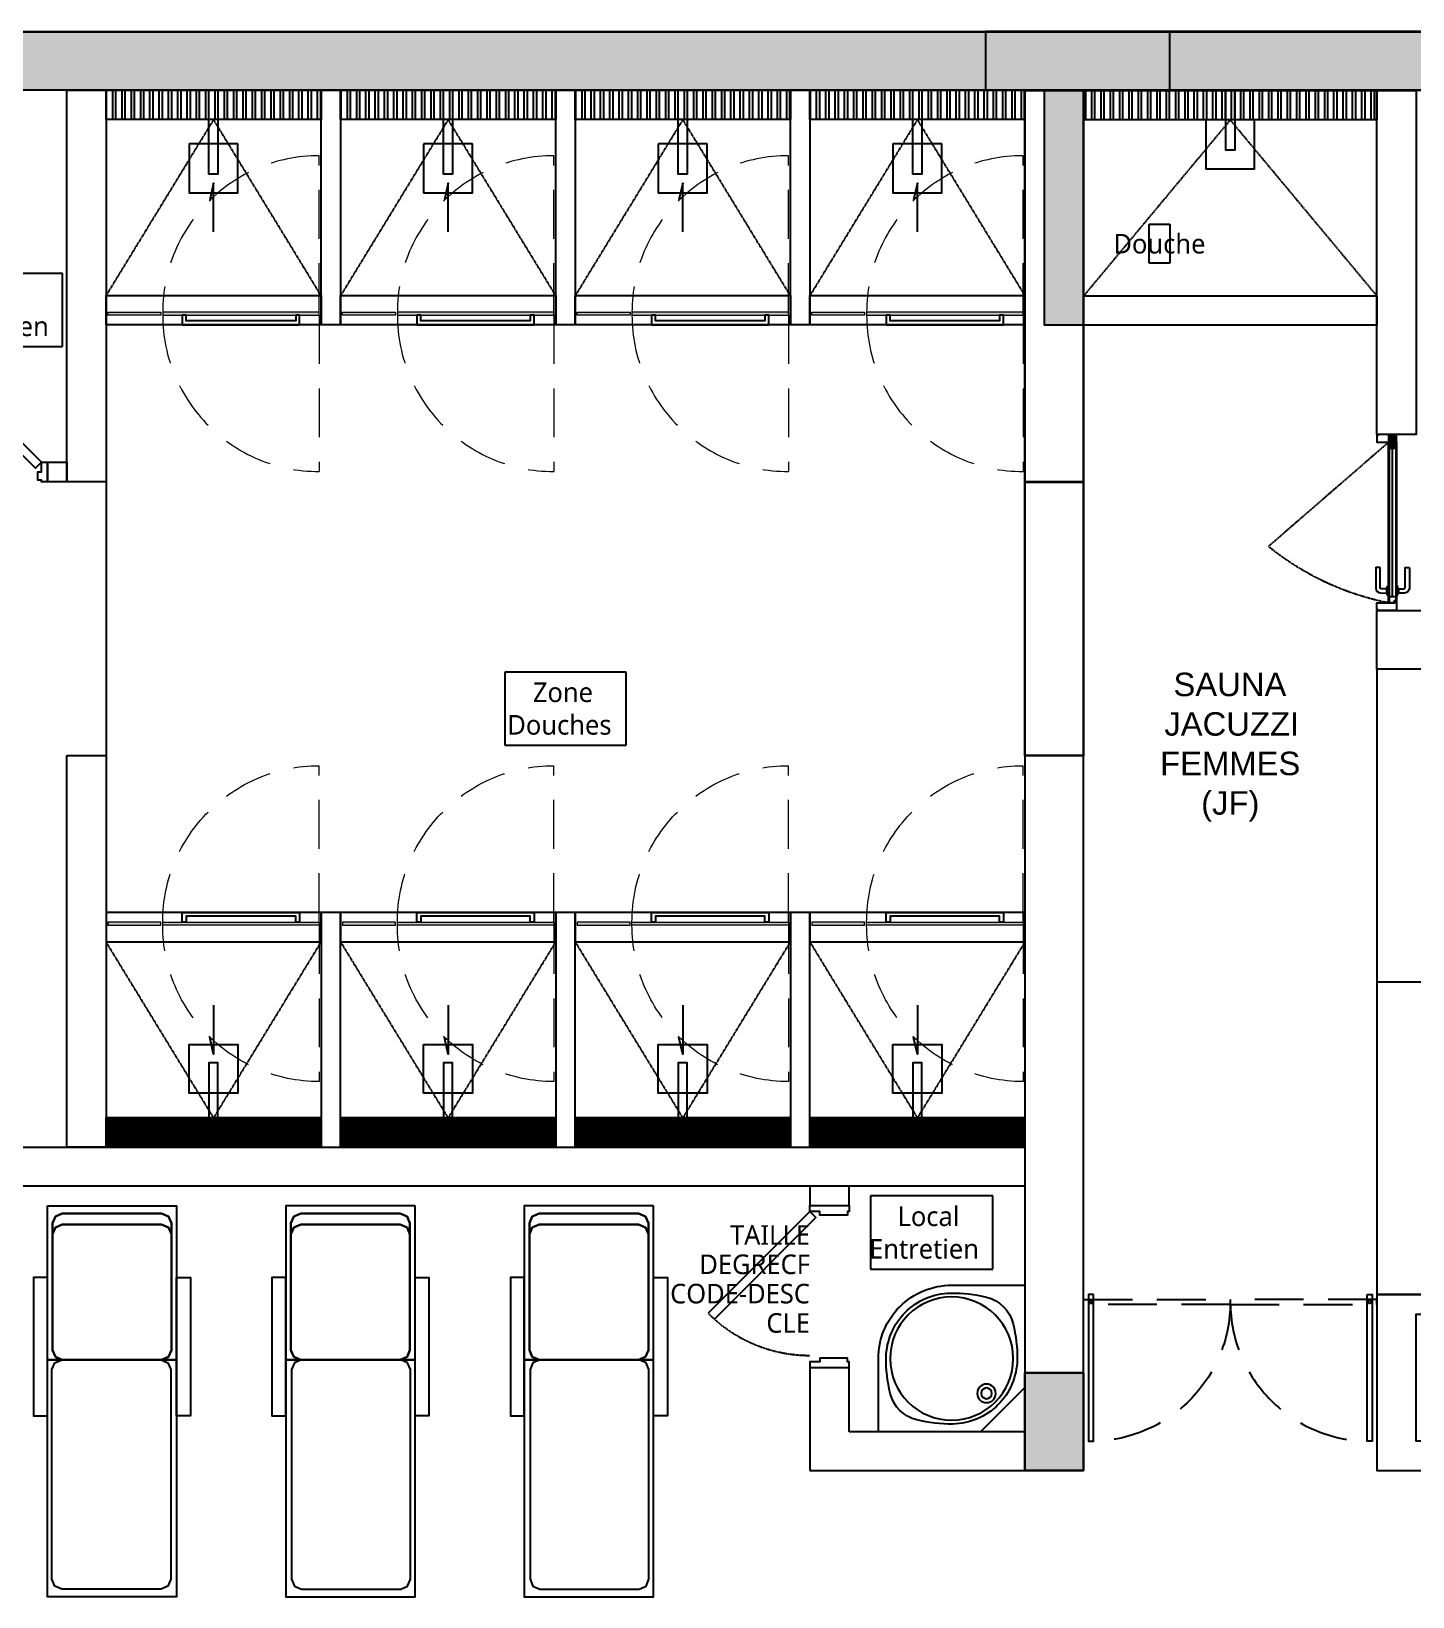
# Model space of a CAD drawing. Header units: millimetres. Extents: x 71819 to 78266, y 23672 to 38445.
# Drawn here: x 76596 to 77303, y 27050 to 27851 of the extents above; entities that cross this region are included whole.
import ezdxf
from ezdxf.enums import TextEntityAlignment as Align

# ---------------------------------------------------------------- set-up
doc = ezdxf.new("R2010")
doc.units = ezdxf.units.MM
doc.linetypes.add('PROJECTION', pattern=[0.375, 0.25, -0.125])
doc.layers.add('A-DIVR-255', color=7, linetype='Continuous', lineweight=5, true_color=0xffffff)
doc.layers.add('A-SECN-MEN-CO', color=141, linetype='Continuous', lineweight=9)
doc.layers.add('A-SECN-MEN-PR', color=145, linetype='PROJECTION', lineweight=5)
doc.layers.add('Plan Archi', color=8, linetype='Continuous')
doc.styles.add('0-TEXT-ANNO', font='', dxfattribs={"height": 2.5})
doc.styles.add('0-TEXT-BASE', font='')
doc.styles.get("Standard").update_dxf_attribs({"font": 'arial.ttf'})
doc.styles.get('0-TEXT-ANNO').set_extended_font_data('Roboto Light')
doc.styles.get('0-TEXT-BASE').set_extended_font_data('Roboto Light')
pattern_1 = [(90, (-1589.45, -46.904904), (-0.047625, 0), []), (90, (-1589.434125, -46.88903), (-0.047625, 0), [])]

# ---------------------------------------------------------------- blocks, each defined once
blk = doc.blocks.new('LAV_ENTRETIEN')
at = {"color": 252}
blk.add_line((0, 0.227), (-0.227, 0), dxfattribs=at)
for points in [[(-0.75, 0), (0, 0), (0, 0.75), (-0.375, 0.75, 0.414214), (-0.75, 0.375), (-0.75, 0)], [(-0.1968, 0.6892, 0.06511), (-0.381, 0.7099, 0.194228), (-0.6119, 0.6119, 0.194228), (-0.7099, 0.381, 0.06511), (-0.6892, 0.1968, 0.278572), (-0.5532, 0.0608, 0.06511), (-0.369, 0.0401, 0.194228), (-0.1381, 0.1381, 0.194228), (-0.0401, 0.369, 0.06511), (-0.0608, 0.5532, 0.278572), (-0.1968, 0.6892, 487439.351503)]]:
    blk.add_lwpolyline(points, format="xyb", close=True, dxfattribs=at)
for centre, radius in [((-0.375, 0.375), 0.315), ((-0.1968, 0.1968), 0.0475), ((-0.1968, 0.1968), 0.0275)]:
    blk.add_circle(centre, radius, dxfattribs=at)
blk = doc.blocks.new('A$C41E20939')
at = {"color": 252, "linetype": 'PROJECTION'}
blk.add_line((86, 4), (32.75, 65.42), dxfattribs=at)
at = {"color": 252}
for p, q in [((11.1, 5.02), (8.9, 5.02)), ((11.1, 4.82), (8.9, 4.82)), ((86.16, 0), (81.66, 0)), ((83.04, 3.23), (83.04, 1.13)), ((83.04, 3.23), (84.54, 3.23)), ((83.04, 1.13), (83.08, 1.13)), ((83.94, 1.13), (83.08, 1.13)), ((83.19, 1.43), (83.19, 2.96)), ((85.27, 2.05), (83.25, 2.44)), ((83.25, 2.41), (83.42, 2.41)), ((84.22, 2.35), (83.25, 2.35)), ((84.54, 3.11), (83.34, 3.11)), ((83.94, 1.28), (83.34, 1.28)), ((83.42, 2.78), (83.42, 2.72)), ((83.42, 2.72), (83.42, 2.46)), ((83.42, 2.72), (83.65, 2.67)), ((83.42, 2.46), (83.42, 2.24)), ((83.42, 2.24), (83.42, 2.1)), ((83.42, 2.1), (83.42, 2.03)), ((83.51, 2.08), (83.42, 2.1)), ((83.99, 1.39), (83.46, 2.15)), ((83.54, 2.86), (83.49, 2.86)), ((83.54, 1.96), (83.49, 1.96)), ((84.14, 1.96), (83.51, 2.08)), ((83.57, 2.86), (83.54, 2.86)), ((83.54, 1.96), (83.54, 2.86)), ((83.57, 1.96), (83.54, 1.96)), ((83.69, 3.11), (83.57, 3.04)), ((83.57, 3.04), (83.57, 2.86)), ((83.57, 1.4), (83.57, 1.96)), ((83.69, 1.32), (83.57, 1.4)), ((83.65, 2.67), (83.94, 2.62)), ((83.69, 3.11), (84.88, 3.11)), ((83.69, 1.32), (84.05, 1.32)), ((83.73, 2.84), (83.73, 2.08)), ((83.94, 2.62), (84.97, 2.42)), ((83.94, 1.28), (83.94, 1.13)), ((85.75, 1.13), (83.94, 1.13)), ((84.29, 1.75), (84.07, 2.06)), ((84.9, 1.81), (84.14, 1.96)), ((84.69, 1.18), (84.29, 1.75)), ((85.61, 1.18), (84.39, 1.18)), ((85.56, 1.67), (84.44, 1.67)), ((84.54, 3.23), (84.54, 3.11)), ((84.54, 3.23), (85.82, 3.23)), ((85.52, 2.84), (84.83, 2.84)), ((84.88, 3.22), (84.88, 3.11)), ((84.97, 2.67), (84.97, 2.84)), ((85.49, 2.24), (84.97, 2.67)), ((84.97, 2.09), (84.97, 2.67)), ((84.97, 2.42), (85.02, 2.41)), ((85.14, 2.23), (85.08, 1.93)), ((85.11, 1.75), (85.19, 1.67)), ((85.19, 1.67), (85.68, 1.18)), ((85.33, 2.44), (85.33, 3.34)), ((85.42, 1.45), (86.47, 1.45)), ((85.48, 2.22), (85.49, 2.24)), ((85.49, 2.24), (85.66, 2.71)), ((85.78, 2.84), (85.52, 2.84)), ((85.69, 1.86), (85.53, 2.03)), ((85.82, 3.23), (85.82, 3.23)), ((85.82, 3.23), (85.82, 1.81)), ((85.82, 1.1), (85.82, 1.1)), ((85.95, 0.92), (85.95, 1.97)), ((86.08, 3.3), (86.08, 3.3)), ((86.08, 3.3), (87.28, 3.3)), ((86.08, 3.23), (86.08, 3.3)), ((86.08, 3.3), (88.7, 3.3)), ((86.08, 1.81), (86.08, 3.23)), ((87.2, 3.23), (86.08, 3.23)), ((86.08, 1.1), (86.08, 0.9)), ((86.19, 0.9), (86.08, 0.9)), ((87.07, 2.84), (86.12, 2.84)), ((86.19, 0.95), (86.19, 1.16)), ((86.19, 0.95), (86.41, 1.01)), ((86.19, 0.9), (86.19, 0.95)), ((88.7, 0.9), (86.19, 0.9)), ((86.37, 2.03), (86.2, 1.86)), ((86.21, 1.18), (86.78, 1.75)), ((86.23, 2.71), (86.41, 2.22)), ((87.5, 1.18), (86.28, 1.18)), ((86.7, 1.67), (86.33, 1.67)), ((87.65, 1.01), (86.41, 1.01)), ((86.57, 3.3), (86.57, 2.4)), ((88.68, 2.45), (86.59, 2.04)), ((87.45, 1.67), (86.7, 1.67)), ((86.81, 1.93), (86.75, 2.23)), ((86.87, 2.41), (86.92, 2.42)), ((86.92, 2.84), (86.92, 2.09)), ((86.92, 2.42), (87.96, 2.62)), ((87.75, 1.96), (86.99, 1.81)), ((87.2, 3.23), (87.2, 3.11)), ((87.2, 3.11), (88.35, 3.11)), ((87.21, 1.18), (87.6, 1.75)), ((87.28, 3.3), (88.7, 3.3)), ((87.28, 3.19), (87.28, 3.3)), ((88.44, 3.19), (87.28, 3.19)), ((87.82, 2.06), (87.6, 1.75)), ((88.45, 1.08), (87.65, 1.01)), ((88.5, 2.35), (87.67, 2.35)), ((88.38, 2.08), (87.75, 1.96)), ((88.35, 1.31), (87.83, 1.31)), ((88.44, 2.15), (87.9, 1.39)), ((87.96, 2.62), (88.25, 2.67)), ((88.16, 1.96), (88.16, 2.87)), ((88.25, 2.67), (88.48, 2.72)), ((88.35, 3.11), (88.48, 3.04)), ((88.48, 1.39), (88.35, 1.31)), ((88.48, 2.1), (88.38, 2.08)), ((88.48, 3.04), (88.48, 2.46)), ((88.48, 2.46), (88.48, 2.24)), ((88.48, 2.24), (88.48, 1.39)), ((88.64, 2.35), (88.5, 2.35)), ((88.59, 3.04), (88.59, 1.23)), ((88.7, 0.9), (88.7, 3.3)), ((11.1, -0.82), (8.9, -0.82)), ((11.1, -1.02), (8.9, -1.02))]:
    blk.add_line(p, q, dxfattribs=at)
for points in [[(0, 9.49), (0, 5.42), (0, 9.49), (0.5, 9.49), (0.5, 9.99), (3.8, 9.99), (3.8, 0.9), (4.8, 0.9), (4.8, 0), (0.5, 0), (0.5, 0), (0, 0), (0, 9.49)], [(90, 0.5), (90, 9.48), (89.5, 9.48), (89.5, 9.98), (86, 9.98), (86, 0.9), (85, 0.9), (85, 0), (89.5, 0), (89.5, 0), (90, 0), (90, 9.48)], [(89.34, 1), (89.34, 4), (4, 4), (4.1, 1), (5, 1), (5, 0), (86.24, 0), (86.24, 1), (89.34, 1)], [(7, 2), (82.9, 2)]]:
    blk.add_lwpolyline(points, dxfattribs=at)
for points in [[(11.1, 4.72), (11.11, 7.9, -0.414214), (11.61, 8.4), (21.66, 8.38, 0.414214), (21.96, 8.68), (21.96, 10.28, 0.414214), (21.66, 10.58), (11.41, 10.6, 0.414207), (8.91, 8.1), (8.9, 4.72)], [(11.1, -0.72), (11.1, -3.9, 0.414214), (11.6, -4.4), (21.65, -4.4, -0.414214), (21.95, -4.7), (21.95, -6.3, -0.414214), (21.65, -6.6), (11.4, -6.6, -0.414207), (8.9, -4.1), (8.9, -0.72)]]:
    blk.add_lwpolyline(points, format="xyb", dxfattribs=at)
for points in [[(85.9, 3.8), (4, 3.8), (4, 4), (85.9, 4)], [(4.1, 1), (5, 1), (5, 0.2), (7, 0.2), (7, 3.8), (4, 3.8)], [(5, 0.2), (84.9, 0.2), (84.9, 0), (5, 0)], [(7, 3.8), (86.24, 3.8), (86.24, 0.2), (7, 0.2)], [(7.85, 4.72), (12.15, 4.72), (12.15, 4), (7.85, 4)], [(82.9, 0.2), (84.9, 0.2), (84.9, 1), (85.9, 1), (85.9, 3.8), (82.9, 3.8)], [(7.85, -0.72), (12.15, -0.72), (12.15, 0), (7.85, 0)]]:
    blk.add_lwpolyline(points, close=True, dxfattribs=at)
for centre in [(83.73, 2.35), (85.33, 2.84), (85.95, 1.45), (86.57, 2.84), (88.16, 2.35)]:
    blk.add_circle(centre, 0.188, dxfattribs=at)
at = {"color": 252, "linetype": 'PROJECTION'}
blk.add_arc((142.92, -23.6), 141.63, 141.06064, 168.7646, dxfattribs=at)
at = {"color": 252}
for centre, radius, start, end in [((83.34, 2.96), 0.15, 90, 180), ((83.34, 1.43), 0.15, 180, 210), ((83.34, 1.43), 0.15, 210, 270), ((83.73, 2.35), 0.338, 90, 180), ((83.73, 2.35), 0.338, 180, 215), ((83.49, 2.78), 0.075, 90, 180), ((83.49, 2.03), 0.075, 180, 270), ((83.73, 2.35), 0.338, 339.8499, 90), ((84.39, 1.67), 0.488, 215, 270), ((84.23, 2.17), 0.188, 159.8499, 215), ((84.44, 1.86), 0.188, 215, 270), ((84.93, 1.96), 0.15, 258.99999, 314.26504), ((85.33, 2.84), 0.356, 90, 180), ((85.46, 2.09), 0.488, 180, 225), ((84.99, 2.26), 0.15, 349, 78.99999), ((84.93, 1.96), 0.15, 314.26504, 349), ((85.33, 2.84), 0.356, 50, 90), ((85.66, 2.16), 0.188, 160, 225), ((85.33, 2.84), 0.356, 340, 50), ((85.56, 1.86), 0.188, 270, 312.83343), ((85.61, 1), 0.188, 53.13011, 90), ((85.95, 1.45), 0.375, 225, 306.8699), ((85.82, 2), 0.188, 225, 282.76905), ((85.95, 1.45), 0.375, 77.23096, 132.83343), ((85.95, 1.45), 0.375, 233.13011, 315), ((85.95, 1.45), 0.375, 239.31658, 249.51269), ((85.95, 1.45), 0.375, 47.16657, 102.76905), ((86.07, 2), 0.188, 257.23096, 315), ((86.28, 1), 0.188, 90, 126.8699), ((86.33, 1.86), 0.188, 227.16657, 270), ((86.57, 2.84), 0.356, 90, 200), ((86.23, 2.16), 0.188, 315, 20), ((86.57, 2.84), 0.356, 0, 90), ((86.9, 2.26), 0.15, 101, 191), ((86.43, 2.09), 0.488, 315, 0), ((86.96, 1.96), 0.15, 191, 225.73497), ((86.96, 1.96), 0.15, 225.73497, 281), ((87.45, 1.86), 0.188, 270, 325), ((87.5, 1.67), 0.488, 270, 325), ((88.16, 2.35), 0.338, 90, 200.15009), ((87.67, 2.17), 0.188, 325, 20.15009), ((88.16, 2.35), 0.338, 0, 90), ((88.44, 3.04), 0.15, 0, 90), ((88.16, 2.35), 0.338, 325, 0), ((88.44, 1.23), 0.15, 275, 0)]:
    blk.add_arc(centre, radius, start, end, dxfattribs=at)
blk = doc.blocks.new('A$Ccfdc1316')
h = blk.add_hatch(color=252)
h.dxf.hatch_style = 1
h.paths.add_polyline_path([(-7.5005, 7.6568), (-0.3, 7.6568), (-0.3, 4.3953), (-1.7001, 4.3953), (-1.7001, 0), (-2.0001, 0), (-2.0001, 4.6953), (-0.6, 4.6953), (-0.6, 7.3537), (-7, 7.3537), (-7, 6.1537), (-7.2, 6.1537), (-7.2, 7.3537), (-7.5005, 7.3537)])
h = blk.add_hatch(color=252)
h.dxf.hatch_style = 1
h.paths.add_polyline_path([(-3.4411, 4.6953), (-3.0411, 4.6953), (-3.0411, 4.3953), (-3.4411, 4.3953)])
h = blk.add_hatch(color=252)
h.dxf.hatch_style = 1
h.paths.add_polyline_path([(-7.3, 0.7964), (-7, 0.7964), (-7, 0.2964), (-7.3, 0.2964)], flags=17)
h = blk.add_hatch(color=252)
h.dxf.hatch_style = 1
h.paths.add_polyline_path([(-3.3411, 0.7964), (-3.0411, 0.7964), (-3.0411, 0.2964), (-3.3411, 0.2964)], flags=17)
at = {"color": 252}
for points in [[(-7.5005, 7.6568), (-0.3, 7.6568), (-0.3, 4.3953), (-1.7001, 4.3953), (-1.7001, 0), (-2.0001, 0), (-2.0001, 4.6953), (-0.6, 4.6953), (-0.6, 7.3537), (-7, 7.3537), (-7, 6.1537), (-7.2, 6.1537), (-7.2, 7.3537), (-7.5005, 7.3537)], [(-3.4411, 4.6953), (-3.0411, 4.6953), (-3.0411, 4.3953), (-3.4411, 4.3953)], [(-7.3, 0.7964), (-7, 0.7964), (-7, 0.2964), (-7.3, 0.2964)], [(-3.3411, 0.7964), (-3.0411, 0.7964), (-3.0411, 0.2964), (-3.3411, 0.2964)]]:
    blk.add_lwpolyline(points, close=True, dxfattribs=at)
blk = doc.blocks.new('A$C021d6aa6')
at = {"color": 252, "linetype": 'PROJECTION'}
blk.add_lwpolyline([(-0.75, -0.025), (0, -0.025), (0, 0), (-0.75, 0)], close=True, dxfattribs=at)
at = {"color": 252}
blk.add_lwpolyline([(-0.05, 0.025), (-0.025, 0.025), (-0.025, -0.725), (-0.05, -0.725)], close=True, dxfattribs=at)
blk.add_circle((-0.0375, -0.0125), 0.0075, dxfattribs=at)
at = {"color": 252, "linetype": 'PROJECTION'}
blk.add_arc((-0.0375, -0.0125), 0.7125, 180, 270, dxfattribs=at)
blk = doc.blocks.new('*U120')
at = {"color": 252}
blk.add_lwpolyline([(0.15, -0.0235), (0.15, -0.1245, 0.414214), (0.151, -0.1255), (0.399, -0.1255, 0.414214), (0.4, -0.1245), (0.4, 0.1235, 0.414214), (0.399, 0.1245), (0.151, 0.1245, 0.414214), (0.15, 0.1235), (0.15, 0.0225)], format="xyb", close=True, dxfattribs=at)
blk.add_lwpolyline([(0, 0.0225), (0.305, 0.0225), (0.305, -0.0235), (0, -0.0235)], close=True, dxfattribs=at)
blk = doc.blocks.new('A$Ca9ddb2d8')
at = {"color": 252}
blk.add_lwpolyline([(-0.3, 0), (-0.3, -0.05), (0.3, -0.05), (0.3, 0), (0.28, 0), (0.28, -0.03), (-0.28, -0.03), (-0.28, 0)], close=True, dxfattribs=at)
blk = doc.blocks.new('A$C823a6998')
at = {"layer": 'A-DIVR-255'}
h = blk.add_hatch(color=252, dxfattribs=at)
h.dxf.hatch_style = 1
h.paths.add_polyline_path([(-0.82, 0.05), (-1.09, 0.05), (-1.09, 0.065), (-0.82, 0.065)])
h = blk.add_hatch(color=252, dxfattribs=at)
h.dxf.hatch_style = 1
h.paths.add_polyline_path([(-0.01, 0.065), (-0.81, 0.065), (-0.81, 0.05), (-0.01, 0.05)])
at = {"layer": 'A-SECN-MEN-CO', "color": 252}
for points in [[(-0.82, 0.05), (-1.09, 0.05), (-1.09, 0.065), (-0.82, 0.065)], [(-0.01, 0.065), (-0.81, 0.065), (-0.81, 0.05), (-0.01, 0.05)]]:
    blk.add_lwpolyline(points, close=True, dxfattribs=at)
at = {"layer": 'A-SECN-MEN-PR', "color": 252}
for points in [[(-0.01, 0.065), (-0.01, 0.865)], [(-0.01, 0.05), (-0.01, -0.75)]]:
    blk.add_lwpolyline(points, dxfattribs=at)
for centre, start, end in [((-0.01, 0.065), 90, 180), ((-0.01, 0.05), 180, 270)]:
    blk.add_arc(centre, 0.8, start, end, dxfattribs=at)
blk = doc.blocks.new('*U121')
at = {"color": 252}
blk.add_lwpolyline([(0.275, -0.0235), (0.275, -0.1245, 0.414214), (0.276, -0.1255), (0.524, -0.1255, 0.414214), (0.525, -0.1245), (0.525, 0.1235, 0.414214), (0.524, 0.1245), (0.276, 0.1245, 0.414214), (0.275, 0.1235), (0.275, 0.0225)], format="xyb", close=True, dxfattribs=at)
blk.add_lwpolyline([(0, 0.0225), (0.43, 0.0225), (0.43, -0.0235), (0, -0.0235)], close=True, dxfattribs=at)

msp = doc.modelspace()

# ---------------------------------------------------------------- hatches: boundary and pattern name
at = {"layer": 'Plan Archi'}
h = msp.add_hatch(color=252, dxfattribs=at)
h.dxf.hatch_style = 1
h.paths.add_polyline_path([(75528.3, 27850.69), (77178.3, 27850.69), (77178.3, 27820.69), (75528.3, 27820.69)])
h = msp.add_hatch(dxfattribs=at)
h.set_pattern_fill('ANSI32', color=256, scale=0.5, angle=45)
h.set_pattern_definition([(90, (-82310.564, 23010.204), (-4.7625, 0), []), (90, (-82308.9767, 23011.7914), (-4.7625, 0), [])])
h.paths.add_polyline_path([(76634.44, 27820.69), (76744.44, 27820.69), (76744.44, 27805.69), (76634.44, 27805.69)])
h = msp.add_hatch(dxfattribs=at)
h.set_pattern_fill('ANSI32', color=256, scale=0.5, angle=45)
h.set_pattern_definition([(90, (-82190.564, 23010.204), (-4.7625, 0), []), (90, (-82188.9767, 23011.7914), (-4.7625, 0), [])])
h.paths.add_polyline_path([(76754.44, 27820.69), (76864.44, 27820.69), (76864.44, 27805.69), (76754.44, 27805.69)])
h = msp.add_hatch(dxfattribs=at)
h.set_pattern_fill('ANSI32', color=256, scale=0.5, angle=45)
h.set_pattern_definition([(90, (-82070.564, 23010.204), (-4.7625, 0), []), (90, (-82068.9767, 23011.7914), (-4.7625, 0), [])])
h.paths.add_polyline_path([(76874.44, 27820.69), (76984.44, 27820.69), (76984.44, 27805.69), (76874.44, 27805.69)])
h = msp.add_hatch(dxfattribs=at)
h.set_pattern_fill('ANSI32', color=256, scale=0.5, angle=45)
h.set_pattern_definition([(90, (-81950.564, 23010.204), (-4.7625, 0), []), (90, (-81948.9767, 23011.7914), (-4.7625, 0), [])])
h.paths.add_polyline_path([(76994.44, 27820.69), (77104.44, 27820.69), (77104.44, 27805.69), (76994.44, 27805.69)])
h = msp.add_hatch(color=252, dxfattribs=at)
h.dxf.hatch_style = 1
h.paths.add_polyline_path([(77114.44, 27820.5), (77134.44, 27820.5), (77134.44, 27700.5), (77114.44, 27700.5)])
h = msp.add_hatch(dxfattribs=at)
h.set_pattern_fill('ANSI32', color=256, scale=0.5, angle=45)
h.set_pattern_definition([(90, (-61540.5894, 22727.4796), (-4.7625, 0), []), (90, (-61539.002, 22729.067), (-4.7625, 0), [])])
h.paths.add_polyline_path([(77134.44, 27820.5), (77284.44, 27820.5), (77284.44, 27805.5), (77134.44, 27805.5)])
h = msp.add_hatch(dxfattribs=at)
h.set_pattern_fill('ANSI32', color=256, scale=0.005, angle=45)
h.set_pattern_definition(pattern_1)
h.paths.add_polyline_path([(76634.44, 27280.23), (76744.44, 27280.23), (76744.44, 27295.23), (76634.44, 27295.23)])
h = msp.add_hatch(dxfattribs=at)
h.set_pattern_fill('ANSI32', color=256, scale=0.005, angle=45)
h.set_pattern_definition(pattern_1)
h.paths.add_polyline_path([(76754.44, 27280.23), (76864.44, 27280.23), (76864.44, 27295.23), (76754.44, 27295.23)])
h = msp.add_hatch(dxfattribs=at)
h.set_pattern_fill('ANSI32', color=256, scale=0.005, angle=45)
h.set_pattern_definition(pattern_1)
h.paths.add_polyline_path([(76874.44, 27280.23), (76984.44, 27280.23), (76984.44, 27295.23), (76874.44, 27295.23)])
h = msp.add_hatch(dxfattribs=at)
h.set_pattern_fill('ANSI32', color=256, scale=0.005, angle=45)
h.set_pattern_definition(pattern_1)
h.paths.add_polyline_path([(76994.44, 27280.23), (77104.44, 27280.23), (77104.44, 27295.23), (76994.44, 27295.23)])
h = msp.add_hatch(color=252, dxfattribs=at)
h.dxf.hatch_style = 1
h.paths.add_polyline_path([(77134.44, 27164.77), (77104.44, 27164.77), (77104.44, 27114.77), (77134.44, 27114.77)])

# ---------------------------------------------------------------- linework, layer by layer
for p, q in [((75274.67, 27850.42), (77804.44, 27850.63)), ((77774.44, 27820.63), (75274.67, 27820.63)), ((76614.44, 27620.46), (76614.44, 27820.69)), ((76614.44, 27820.69), (76634.44, 27820.69)), ((76634.44, 27820.69), (76634.44, 27620.46)), ((76744.44, 27820.69), (76754.44, 27820.69)), ((76744.44, 27700.69), (76744.44, 27820.69)), ((76754.44, 27820.69), (76754.44, 27700.69)), ((76864.44, 27820.69), (76874.44, 27820.69)), ((76864.44, 27700.69), (76864.44, 27820.69)), ((76874.44, 27820.69), (76874.44, 27700.69)), ((76984.44, 27820.69), (76994.44, 27820.69)), ((76984.44, 27700.69), (76984.44, 27820.69)), ((76994.44, 27820.69), (76994.44, 27700.69)), ((77134.44, 27820.69), (77104.44, 27820.69)), ((77104.44, 27820.69), (77104.44, 27620.46)), ((77134.44, 27620.46), (77134.44, 27820.69)), ((76612.21, 27727.04), (76549.61, 27727.04)), ((76612.21, 27689.55), (76612.21, 27727.04)), ((76754.44, 27700.69), (76744.44, 27700.69)), ((76874.44, 27700.69), (76864.44, 27700.69)), ((76994.44, 27700.69), (76984.44, 27700.69)), ((76549.61, 27689.55), (76612.21, 27689.55)), ((76604.44, 27630.46), (76614.44, 27630.46)), ((76604.44, 27620.46), (76604.44, 27630.46)), ((76614.44, 27630.46), (76614.44, 27620.46)), ((76614.44, 27620.46), (76604.44, 27620.46)), ((76634.44, 27620.46), (76614.44, 27620.46)), ((76634.44, 27620.46), (76634.44, 27480.46)), ((77134.44, 27620.46), (77104.44, 27620.46)), ((77104.44, 27620.46), (77104.44, 27480.46)), ((77104.44, 27620.46), (77134.44, 27620.46)), ((77134.44, 27480.46), (77134.44, 27620.46)), ((76838.37, 27523.15), (76838.37, 27485.8)), ((76900.5, 27523.15), (76838.37, 27523.15)), ((76900.5, 27485.8), (76900.5, 27523.15)), ((76838.37, 27485.8), (76900.5, 27485.8)), ((76614.44, 27480.46), (76634.44, 27480.46)), ((76614.44, 27280.23), (76614.44, 27480.46)), ((76634.44, 27480.46), (76634.44, 27280.23)), ((77104.44, 27480.46), (77134.44, 27480.46)), ((77134.44, 27480.46), (77104.44, 27480.46)), ((77104.44, 27480.46), (77104.44, 27164.77)), ((77134.44, 27164.77), (77134.44, 27480.46)), ((76754.44, 27400.23), (76744.44, 27400.23)), ((76744.44, 27400.23), (76744.44, 27280.23)), ((76754.44, 27280.23), (76754.44, 27400.23)), ((76874.44, 27400.23), (76864.44, 27400.23)), ((76864.44, 27400.23), (76864.44, 27280.23)), ((76874.44, 27280.23), (76874.44, 27400.23)), ((76994.44, 27400.23), (76984.44, 27400.23)), ((76984.44, 27400.23), (76984.44, 27280.23)), ((76994.44, 27280.23), (76994.44, 27400.23)), ((76381.81, 27280.23), (77104.44, 27280.23)), ((76634.44, 27280.23), (76614.44, 27280.23)), ((76744.44, 27280.23), (76754.44, 27280.23)), ((76864.44, 27280.23), (76874.44, 27280.23)), ((76984.44, 27280.23), (76994.44, 27280.23)), ((77104.44, 27280.23), (77104.44, 27260.23)), ((77104.44, 27260.23), (76381.81, 27260.23)), ((77014.44, 27260.23), (76994.44, 27260.23)), ((76994.44, 27260.23), (76994.44, 27250.27)), ((77014.44, 27250.27), (77014.44, 27260.23)), ((76994.44, 27250.27), (77014.44, 27250.27)), ((77025.34, 27255.24), (77025.34, 27217.76)), ((77087.94, 27255.24), (77025.34, 27255.24)), ((77087.94, 27217.76), (77087.94, 27255.24)), ((77025.34, 27217.76), (77087.94, 27217.76)), ((76994.44, 27167.27), (76994.44, 27114.77)), ((77014.44, 27167.27), (76994.44, 27167.27)), ((77014.44, 27134.58), (77014.44, 27167.27)), ((77104.44, 27164.77), (77134.44, 27164.77)), ((77104.44, 27134.58), (77014.44, 27134.58)), ((77104.44, 27114.77), (77104.44, 27134.58)), ((76994.44, 27114.77), (77104.44, 27114.77))]:
    msp.add_line(p, q, dxfattribs=at)
at = {"layer": 'Plan Archi', "color": 252}
for p, q in [((76604.44, 27629.16), (76604.44, 27621.76)), ((76995.74, 27250.27), (77013.14, 27250.27)), ((76995.74, 27167.47), (77013.14, 27167.47))]:
    msp.add_line(p, q, dxfattribs=at)
for points in [[(75528.3, 27850.69), (77178.3, 27850.69), (77178.3, 27820.69), (75528.3, 27820.69)], [(77114.44, 27820.5), (77134.44, 27820.5), (77134.44, 27700.5), (77114.44, 27700.5)], [(77134.44, 27164.77), (77104.44, 27164.77), (77104.44, 27114.77), (77134.44, 27114.77)]]:
    msp.add_lwpolyline(points, close=True, dxfattribs=at)
at = {"layer": 'Plan Archi'}
for points in [[(76634.44, 27820.69), (76744.44, 27820.69), (76744.44, 27805.69), (76634.44, 27805.69)], [(76754.44, 27820.69), (76864.44, 27820.69), (76864.44, 27805.69), (76754.44, 27805.69)], [(76874.44, 27820.69), (76984.44, 27820.69), (76984.44, 27805.69), (76874.44, 27805.69)], [(76994.44, 27820.69), (77104.44, 27820.69), (77104.44, 27805.69), (76994.44, 27805.69)], [(77104.44, 27620.27), (77134.44, 27620.27), (77134.44, 27820.5), (77104.44, 27820.5)], [(77104.44, 27820.5), (77134.44, 27820.5), (77134.44, 27620.27), (77104.44, 27620.27)], [(77134.44, 27820.5), (77284.44, 27820.5), (77284.44, 27805.5), (77134.44, 27805.5)], [(77284.44, 27820.5), (77304.44, 27820.5), (77304.44, 27644.66), (77284.44, 27644.66)], [(76634.44, 27715.69), (76744.44, 27715.69), (76744.44, 27700.69), (76634.44, 27700.69)], [(76754.44, 27715.69), (76864.44, 27715.69), (76864.44, 27700.69), (76754.44, 27700.69)], [(76874.44, 27715.69), (76984.44, 27715.69), (76984.44, 27700.69), (76874.44, 27700.69)], [(76994.44, 27715.69), (77104.44, 27715.69), (77104.44, 27700.69), (76994.44, 27700.69)], [(77134.44, 27715.5), (77284.44, 27715.5), (77284.44, 27700.5), (77134.44, 27700.5)], [(77104.44, 27620.27), (77134.44, 27620.27), (77134.44, 27480.27), (77104.44, 27480.27)], [(77284.44, 27554.66), (77490.32, 27554.66), (77490.32, 27524.66), (77284.44, 27524.66)], [(77284.44, 27204.77), (77314.43, 27204.77), (77314.43, 27524.66), (77284.44, 27524.66)], [(77104.44, 27164.77), (77134.44, 27164.77), (77134.44, 27480.27), (77104.44, 27480.27)], [(76634.44, 27385.23), (76744.44, 27385.23), (76744.44, 27400.23), (76634.44, 27400.23)], [(76754.44, 27385.23), (76864.44, 27385.23), (76864.44, 27400.23), (76754.44, 27400.23)], [(76874.44, 27385.23), (76984.44, 27385.23), (76984.44, 27400.23), (76874.44, 27400.23)], [(76994.44, 27385.23), (77104.44, 27385.23), (77104.44, 27400.23), (76994.44, 27400.23)], [(76634.44, 27280.23), (76744.44, 27280.23), (76744.44, 27295.23), (76634.44, 27295.23)], [(76754.44, 27280.23), (76864.44, 27280.23), (76864.44, 27295.23), (76754.44, 27295.23)], [(76874.44, 27280.23), (76984.44, 27280.23), (76984.44, 27295.23), (76874.44, 27295.23)], [(76994.44, 27280.23), (77104.44, 27280.23), (77104.44, 27295.23), (76994.44, 27295.23)], [(77530.32, 27204.77), (77284.44, 27204.77), (77284.44, 27114.77), (77349.88, 27114.77), (77349.88, 27129.77), (77304.43, 27129.77), (77304.44, 27194.77), (77500.32, 27194.77), (77500.32, 27164.77), (77530.32, 27164.77)]]:
    msp.add_lwpolyline(points, close=True, dxfattribs=at)
at = {"layer": 'Plan Archi', "linetype": 'PROJECTION'}
for points in [[(76689.44, 27805.69), (76634.44, 27715.69), (76744.44, 27715.69)], [(76809.44, 27805.69), (76754.44, 27715.69), (76864.44, 27715.69)], [(76929.44, 27805.69), (76874.44, 27715.69), (76984.44, 27715.69)], [(77049.44, 27805.69), (76994.44, 27715.69), (77104.44, 27715.69)], [(77209.44, 27805.5), (77134.44, 27715.5), (77284.44, 27715.5)], [(76689.44, 27295.23), (76634.44, 27385.23), (76744.44, 27385.23)], [(76809.44, 27295.23), (76754.44, 27385.23), (76864.44, 27385.23)], [(76929.44, 27295.23), (76874.44, 27385.23), (76984.44, 27385.23)], [(77049.44, 27295.23), (76994.44, 27385.23), (77104.44, 27385.23)]]:
    msp.add_lwpolyline(points, close=True, dxfattribs=at)
at = {"layer": 'Plan Archi'}
for points in [[(76689.44, 27748.19), (76689.44, 27773.19), (76687.48, 27764.69)], [(76809.44, 27748.19), (76809.44, 27773.19), (76807.48, 27764.69)], [(76929.44, 27748.19), (76929.44, 27773.19), (76927.48, 27764.69)], [(77049.44, 27748.19), (77049.44, 27773.19), (77047.48, 27764.69)], [(76546.37, 27679.3), (76598.32, 27627.35), (76601.44, 27630.46), (76549.39, 27682.51)], [(77284.44, 27364.71), (77344.43, 27364.71), (77331.42, 27353.51)], [(76689.44, 27352.73), (76689.44, 27327.73), (76687.48, 27336.24)], [(76809.44, 27352.73), (76809.44, 27327.73), (76807.48, 27336.24)], [(76929.44, 27352.73), (76929.44, 27327.73), (76927.48, 27336.24)], [(77049.44, 27352.73), (77049.44, 27327.73), (77047.48, 27336.24)], [(76945.6, 27192.21), (76997.55, 27244.16), (76994.44, 27247.27), (76942.39, 27195.23)]]:
    msp.add_lwpolyline(points, dxfattribs=at)
at = {"layer": 'Plan Archi', "color": 252}
for points in [[(76604.44, 27621.76), (76604.44, 27620.46), (76601.44, 27620.46), (76601.44, 27621.26), (76599.64, 27621.26), (76599.64, 27625.46), (76601.44, 27625.46), (76601.44, 27630.46), (76604.44, 27630.46), (76604.44, 27629.16)], [(77013.14, 27250.27), (77014.44, 27250.27), (77014.44, 27247.27), (77013.64, 27247.27), (77013.64, 27245.47), (76999.44, 27245.47), (76999.44, 27247.27), (76994.44, 27247.27), (76994.44, 27250.27), (76995.74, 27250.27)], [(77013.14, 27167.47), (77014.44, 27167.47), (77014.44, 27170.47), (77013.64, 27170.47), (77013.64, 27172.27), (76999.44, 27172.27), (76999.44, 27170.47), (76994.44, 27170.47), (76994.44, 27167.47), (76995.74, 27167.47)]]:
    msp.add_lwpolyline(points, dxfattribs=at)
at = {"layer": 'Plan Archi', "color": 252, "lineweight": -3}
for points in [[(76604.44, 27250.23), (76670.51, 27250.23), (76670.51, 27050.28), (76604.44, 27050.28)], [(76792.47, 27250.23), (76726.4, 27250.23), (76726.4, 27050.28), (76792.47, 27050.28)], [(76914.44, 27250.23), (76848.36, 27250.23), (76848.36, 27050.28), (76914.44, 27050.28)], [(76612.07, 27171.41), (76608.53, 27172.88), (76607.06, 27176.41), (76607.06, 27241.24), (76608.53, 27244.77), (76612.07, 27246.24), (76662.88, 27246.24), (76666.42, 27244.77), (76667.87, 27241.24), (76667.87, 27176.41), (76666.42, 27172.88), (76662.88, 27171.41)], [(76662.88, 27171.41), (76666.42, 27172.88), (76667.87, 27176.41), (76667.87, 27241.24), (76666.42, 27244.77), (76662.88, 27246.24), (76612.07, 27246.24), (76608.53, 27244.77), (76607.06, 27241.24), (76607.06, 27176.41), (76608.53, 27172.88), (76612.07, 27171.41)], [(76784.84, 27171.41), (76788.38, 27172.88), (76789.85, 27176.41), (76789.85, 27241.24), (76788.38, 27244.77), (76784.84, 27246.24), (76734.03, 27246.24), (76730.49, 27244.77), (76729.04, 27241.24), (76729.04, 27176.41), (76730.49, 27172.88), (76734.03, 27171.41)], [(76734.03, 27171.41), (76730.49, 27172.88), (76729.04, 27176.41), (76729.04, 27241.24), (76730.49, 27244.77), (76734.03, 27246.24), (76784.84, 27246.24), (76788.38, 27244.77), (76789.85, 27241.24), (76789.85, 27176.41), (76788.38, 27172.88), (76784.84, 27171.41)], [(76906.8, 27171.41), (76910.34, 27172.88), (76911.81, 27176.41), (76911.81, 27241.24), (76910.34, 27244.77), (76906.8, 27246.24), (76856, 27246.24), (76852.46, 27244.77), (76851, 27241.24), (76851, 27176.41), (76852.46, 27172.88), (76856, 27171.41)], [(76856, 27171.41), (76852.46, 27172.88), (76851, 27176.41), (76851, 27241.24), (76852.46, 27244.77), (76856, 27246.24), (76906.8, 27246.24), (76910.34, 27244.77), (76911.81, 27241.24), (76911.81, 27176.41), (76910.34, 27172.88), (76906.8, 27171.41)], [(76607.06, 27176.41), (76607.06, 27235.6), (76608.53, 27239.13), (76612.07, 27240.6), (76662.88, 27240.6), (76666.42, 27239.13), (76667.87, 27235.6), (76667.87, 27176.41), (76667.87, 27235.6), (76666.42, 27239.13), (76662.88, 27240.6), (76612.07, 27240.6), (76608.53, 27239.13), (76607.06, 27235.6)], [(76789.85, 27176.41), (76789.85, 27235.6), (76788.38, 27239.13), (76784.84, 27240.6), (76734.03, 27240.6), (76730.49, 27239.13), (76729.04, 27235.6), (76729.04, 27176.41), (76729.04, 27235.6), (76730.49, 27239.13), (76734.03, 27240.6), (76784.84, 27240.6), (76788.38, 27239.13), (76789.85, 27235.6)], [(76911.81, 27176.41), (76911.81, 27235.6), (76910.34, 27239.13), (76906.8, 27240.6), (76856, 27240.6), (76852.46, 27239.13), (76851, 27235.6), (76851, 27176.41), (76851, 27235.6), (76852.46, 27239.13), (76856, 27240.6), (76906.8, 27240.6), (76910.34, 27239.13), (76911.81, 27235.6)], [(76604.44, 27213.45), (76597.33, 27213.45), (76597.33, 27142.83), (76604.44, 27142.83)], [(76670.51, 27213.45), (76677.61, 27213.45), (76677.61, 27142.83), (76670.51, 27142.83)], [(76726.4, 27213.45), (76719.3, 27213.45), (76719.3, 27142.83), (76726.4, 27142.83)], [(76792.47, 27213.45), (76799.58, 27213.45), (76799.58, 27142.83), (76792.47, 27142.83)], [(76848.36, 27213.45), (76841.27, 27213.45), (76841.27, 27142.83), (76848.36, 27142.83)], [(76914.44, 27213.45), (76921.55, 27213.45), (76921.55, 27142.83), (76914.44, 27142.83)], [(76670.51, 27171.41), (76604.44, 27171.41)], [(76611.76, 27054.19), (76608.22, 27055.66), (76606.75, 27059.19), (76606.75, 27166.41), (76608.22, 27169.95), (76611.76, 27171.41), (76662.56, 27171.41), (76666.1, 27169.95), (76667.57, 27166.41), (76667.57, 27059.19), (76666.1, 27055.66), (76662.56, 27054.19)], [(76726.4, 27171.41), (76792.47, 27171.41)], [(76785.15, 27054.19), (76788.69, 27055.66), (76790.16, 27059.19), (76790.16, 27166.41), (76788.69, 27169.95), (76785.15, 27171.41), (76734.35, 27171.41), (76730.81, 27169.95), (76729.34, 27166.41), (76729.34, 27059.19), (76730.81, 27055.66), (76734.35, 27054.19)], [(76848.36, 27171.41), (76914.44, 27171.41)], [(76907.12, 27054.19), (76910.66, 27055.66), (76912.13, 27059.19), (76912.13, 27166.41), (76910.66, 27169.95), (76907.12, 27171.41), (76856.31, 27171.41), (76852.77, 27169.95), (76851.3, 27166.41), (76851.3, 27059.19), (76852.77, 27055.66), (76856.31, 27054.19)]]:
    msp.add_lwpolyline(points, close=True, dxfattribs=at)
at = {"layer": 'Plan Archi', "linetype": 'PROJECTION'}
msp.add_arc((76994.44, 27247.27), 73.6, 225, 270, dxfattribs=at)

# ---------------------------------------------------------------- block references
at = {"layer": 'Plan Archi', "xscale": 100, "yscale": 100, "zscale": 100}
for name, p in [('A$Ccfdc1316', (77834.44, 27085.13)), ('A$C823a6998', (76744.44, 27700.69)), ('A$C823a6998', (76864.44, 27700.69)), ('A$C823a6998', (76984.44, 27700.69)), ('A$C823a6998', (77104.44, 27700.69)), ('A$Ca9ddb2d8', (76703.44, 27705.69)), ('A$Ca9ddb2d8', (76823.44, 27705.69)), ('A$Ca9ddb2d8', (76943.44, 27705.69)), ('A$Ca9ddb2d8', (77063.44, 27705.69))]:
    msp.add_blockref(name, p, dxfattribs=at)
at = {"layer": 'Plan Archi', "zscale": 100}
for name, p, xscale, yscale, rotation in [('*U121', (76689.44, 27820.69), 100, 100, 270), ('*U121', (76809.44, 27820.69), 100, 100, 270), ('*U121', (76929.44, 27820.69), 100, 100, 270), ('*U121', (77049.44, 27820.69), 100, 100, 270), ('*U120', (77209.44, 27820.5), 100, 100, 270), ('LAV_ENTRETIEN', (77104.44, 27134.58), -100.0000000000002, 100.0000000000002, 90)]:
    msp.add_blockref(name, p, dxfattribs=dict(at, xscale=xscale, yscale=yscale, rotation=rotation))
at = {"layer": 'Plan Archi', "lineweight": 18, "rotation": 89.99994023531798}
msp.add_blockref('A$C41E20939', (77294.42, 27554.66), dxfattribs=at)
at = {"layer": 'Plan Archi', "extrusion": (0, 0, -1), "xscale": 100, "yscale": 100, "zscale": -100}
for name, p, rotation in [('A$C823a6998', (-76744.44, 27400.23), 180), ('A$C823a6998', (-76864.44, 27400.23), 180), ('A$C823a6998', (-76984.44, 27400.23), 180), ('A$C823a6998', (-77104.44, 27400.23), 180), ('A$Ca9ddb2d8', (-76703.44, 27395.23), 180), ('A$Ca9ddb2d8', (-76823.44, 27395.23), 180), ('A$Ca9ddb2d8', (-76943.44, 27395.23), 180), ('A$Ca9ddb2d8', (-77063.44, 27395.23), 180), ('*U121', (-76689.44, 27280.23), 90), ('*U121', (-76809.44, 27280.23), 90), ('*U121', (-76929.44, 27280.23), 90), ('*U121', (-77049.44, 27280.23), 90)]:
    msp.add_blockref(name, p, dxfattribs=dict(at, rotation=rotation))
at = {"layer": 'Plan Archi', "lineweight": 18, "yscale": 100, "zscale": 100}
for p, xscale in [((77134.44, 27202.27), -100), ((77284.44, 27202.27), 100)]:
    msp.add_blockref('A$C021d6aa6', p, dxfattribs=dict(at, xscale=xscale))

# ---------------------------------------------------------------- texts
at = {"layer": 'Plan Archi', "linetype": 'ByBlock', "style": '0-TEXT-ANNO'}
for s, p in [('Entretien', (76549, 27694.96)), ('Zone', (76852.77, 27507.81)), ('Douches', (76839.67, 27491.14)), ('Local', (77039.26, 27239.83)), ('Entretien', (77024.73, 27223.17))]:
    msp.add_text(s, height=10, dxfattribs=at).set_placement(p)
at = {"layer": 'Plan Archi', "linetype": 'ByBlock'}
for s, p in [('SAUNA', (77180.38, 27510.81)), ('JACUZZI', (77175.72, 27490.61)), ('FEMMES', (77173.54, 27470.4)), ('(JF)', (77194.55, 27450.2))]:
    msp.add_text(s, height=12, rotation=360, dxfattribs=at).set_placement(p)
at = {"layer": 'Plan Archi', "insert": (77173.2, 27742.11), "char_height": 10, "attachment_point": 5, "style": '0-TEXT-ANNO', "bg_fill": 16, "box_fill_scale": 1.5, "bg_fill_color": 256, "bg_fill_transparency": 0}
msp.add_mtext_dynamic_manual_height_columns('Douche', width=0.4923, gutter_width=1, heights=[0], dxfattribs=at)
at = {"layer": 'Plan Archi', "color": 252, "style": '0-TEXT-BASE'}
for tag, text, p in [('TAILLE', 'P80-05', (76994.44, 27230.27)), ('DEGRECF', '', (76994.44, 27215.27)), ('CODE-DESC', '', (76994.44, 27200.27)), ('CLE', '', (76994.44, 27185.27))]:
    msp.add_attdef(tag, text=text, height=10, dxfattribs=at).set_placement(p, align=Align.RIGHT)

doc.saveas('drawing.dxf')
